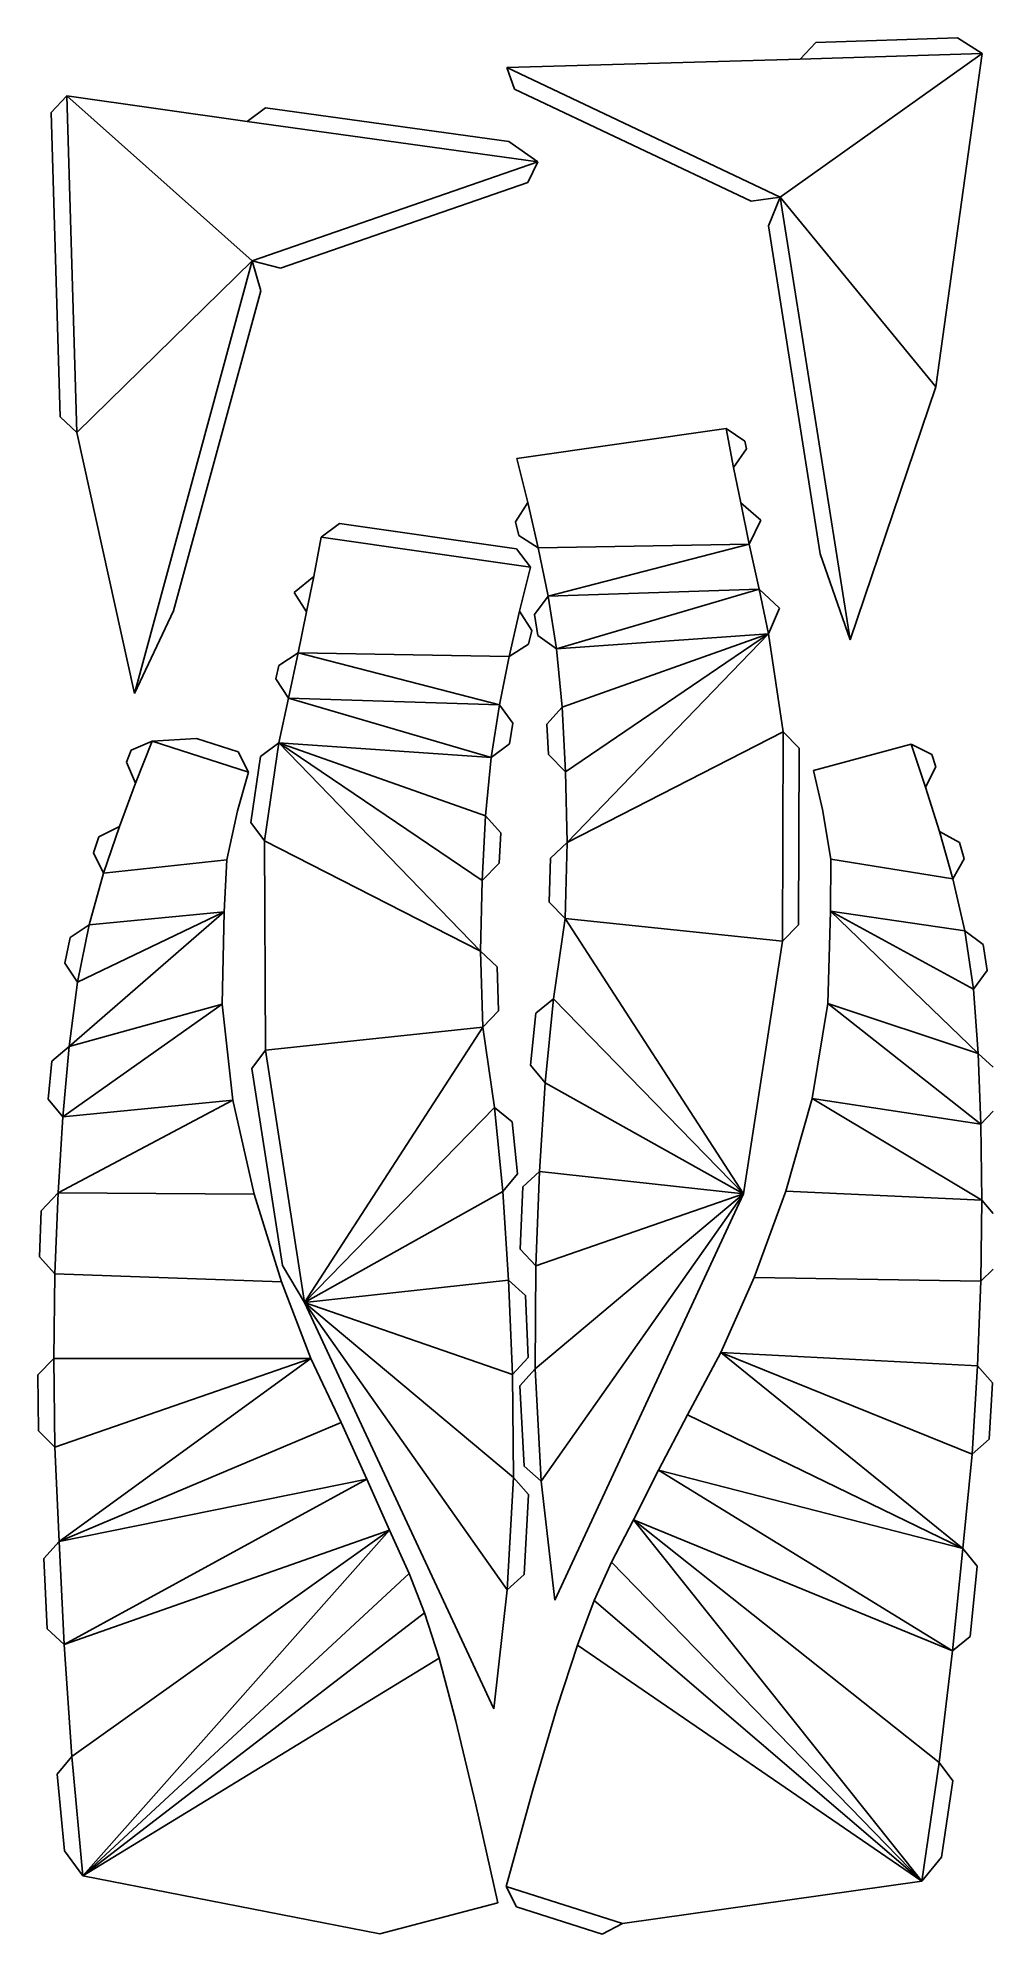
# Model space of a CAD drawing. Extents: x 3014 to 3309, y 8 to 593.
import ezdxf

# ---------------------------------------------------------------- set-up
doc = ezdxf.new("R2010")
doc.units = 0

msp = doc.modelspace()

# ---------------------------------------------------------------- linework, layer by layer
at = {"layer": 'CutLine', "color": 8, "linetype": 'CONTINUOUS'}
for p, q in [((3249.225613, 586.560798), (3254.064659, 591.71673)), ((3254.064659, 591.71673), (3297.767354, 593.102305)), ((3297.767354, 593.102305), (3305.444514, 588.343194)), ((3249.225613, 586.560798), (3158.63513, 583.924321)), ((3291.130526, 485.33367), (3305.444514, 588.343194)), ((3161.014214, 577.265496), (3158.63513, 583.924321)), ((3017.915486, 570.031856), (3022.768037, 575.175079)), ((3078.459384, 567.287386), (3022.768037, 575.175079)), ((3234.094931, 542.659431), (3161.014214, 577.265496)), ((3020.647773, 476.072285), (3017.915486, 570.031856)), ((3078.459384, 567.287386), (3084.100078, 571.55149)), ((3084.100078, 571.55149), (3159.196623, 561.114407)), ((3159.196623, 561.114407), (3168.225408, 554.811508)), ((3168.225408, 554.811508), (3165.136051, 548.451015)), ((3165.136051, 548.451015), (3088.724377, 522.000551)), ((3243.044489, 543.95378), (3234.094931, 542.659431)), ((3239.386152, 535.079786), (3243.044489, 543.95378)), ((3255.402986, 433.83383), (3239.386152, 535.079786)), ((3088.724377, 522.000551), (3079.968742, 524.260812)), ((3079.968742, 524.260812), (3082.639994, 515.041505)), ((3082.639994, 515.041505), (3055.703994, 416.138854)), ((3264.673587, 407.231466), (3291.130526, 485.33367)), ((3025.790996, 471.219733), (3020.647773, 476.072285)), ((3025.790996, 471.219733), (3043.594427, 390.702892)), ((3226.347252, 472.538938), (3161.72987, 463.182929)), ((3226.347252, 472.538938), (3232.175549, 468.53507)), ((3232.175549, 468.53507), (3232.599687, 466.249315)), ((3161.72987, 463.182929), (3165.071405, 449.615118)), ((3232.599687, 466.249315), (3228.59582, 460.421018)), ((3230.84194, 449.55033), (3228.59582, 460.421018)), ((3161.325737, 443.617621), (3165.071405, 449.615118)), ((3230.84194, 449.55033), (3237.065891, 444.204655)), ((3101.248054, 438.91981), (3106.907775, 443.158626)), ((3106.907775, 443.158626), (3161.637974, 435.302274)), ((3162.29579, 439.42042), (3161.325737, 443.617621)), ((3168.293287, 435.674752), (3162.29579, 439.42042)), ((3237.065891, 444.204655), (3233.500933, 436.815143)), ((3101.248054, 438.91981), (3099.014256, 426.799159)), ((3161.637974, 435.302274), (3165.87679, 429.642554)), ((3168.293287, 435.674752), (3171.351199, 420.758275)), ((3236.511646, 422.833138), (3233.500933, 436.815143)), ((3264.673587, 407.231466), (3255.402986, 433.83383)), ((3162.551792, 416.070681), (3165.87679, 429.642554)), ((3092.889356, 421.829309), (3092.901918, 421.890486)), ((3096.781384, 415.925742), (3092.889356, 421.829309)), ((3092.901918, 421.890486), (3099.014256, 426.799159)), ((3236.511646, 422.833138), (3242.870794, 417.006799)), ((3055.703994, 416.138854), (3043.594427, 390.702892)), ((3096.781384, 415.925742), (3094.137913, 403.187324)), ((3162.551792, 416.070681), (3166.304765, 410.077753)), ((3167.190223, 415.041083), (3171.351199, 420.758275)), ((3242.870794, 417.006799), (3239.451083, 409.089062)), ((3166.304765, 410.077753), (3165.339829, 405.879372)), ((3168.203168, 408.611357), (3167.190223, 415.041083)), ((3165.339829, 405.879372), (3159.3469, 402.126399)), ((3173.92036, 404.450382), (3168.203168, 408.611357)), ((3173.92036, 404.450382), (3175.6927, 386.411127)), ((3243.942554, 378.813412), (3239.451083, 409.089062)), ((3087.301553, 395.137462), (3088.202111, 399.344636)), ((3088.202111, 399.344636), (3094.137913, 403.187324)), ((3156.307169, 387.206206), (3159.3469, 402.126399)), ((3091.144241, 389.20166), (3087.301553, 395.137462)), ((3091.144241, 389.20166), (3088.221556, 375.454012)), ((3156.307169, 387.206206), (3160.475109, 381.494089)), ((3160.475109, 381.494089), (3159.47, 375.063134)), ((3170.959735, 381.157648), (3175.6927, 386.411127)), ((3171.447563, 371.798312), (3170.959735, 381.157648)), ((3042.625307, 373.137489), (3049.11422, 375.947117)), ((3049.11422, 375.947117), (3062.770653, 376.790433)), ((3062.770653, 376.790433), (3075.60415, 372.645202)), ((3082.546252, 371.22926), (3088.221556, 375.454012)), ((3159.47, 375.063134), (3153.757883, 370.895194)), ((3243.942554, 378.813412), (3248.925105, 373.796023)), ((3283.498074, 374.960167), (3253.330699, 366.911976)), ((3283.498074, 374.960167), (3289.833092, 371.818901)), ((3041.163441, 369.442959), (3042.625307, 373.137489)), ((3043.973069, 362.954046), (3041.163441, 369.442959)), ((3075.60415, 372.645202), (3078.825284, 366.350419)), ((3079.547927, 350.847377), (3082.546252, 371.22926)), ((3152.007528, 352.853793), (3153.757883, 370.895194)), ((3176.732003, 366.471344), (3171.447563, 371.798312)), ((3248.925105, 373.796023), (3248.73481, 319.17312)), ((3289.833092, 371.818901), (3291.102045, 368.05375)), ((3075.42219, 354.387709), (3078.825284, 366.350419)), ((3176.732003, 366.471344), (3177.223968, 344.654438)), ((3253.330699, 366.911976), (3256.110926, 354.78936)), ((3291.102045, 368.05375), (3287.960779, 361.718732)), ((3043.973069, 362.954046), (3038.950061, 349.556892)), ((3292.284613, 348.079861), (3287.960779, 361.718732)), ((3072.10628, 339.275415), (3075.42219, 354.387709)), ((3152.007528, 352.853793), (3156.746892, 347.606086)), ((3256.110926, 354.78936), (3258.641292, 339.525876)), ((3030.934404, 341.473919), (3032.610636, 346.42453)), ((3032.610636, 346.42453), (3038.950061, 349.556892)), ((3083.766983, 345.172911), (3079.547927, 350.847377)), ((3156.746892, 347.606086), (3156.27047, 338.246162)), ((3292.284613, 348.079861), (3298.453661, 344.624019)), ((3034.066766, 335.134495), (3030.934404, 341.473919)), ((3083.766983, 345.172911), (3084.070869, 280.55039)), ((3171.739328, 326.262121), (3172.094454, 339.787398)), ((3172.094454, 339.787398), (3177.223968, 344.654438)), ((3298.453661, 344.624019), (3299.87177, 339.593386)), ((3034.066766, 335.134495), (3029.610133, 319.238383)), ((3071.318017, 323.250784), (3072.10628, 339.275415)), ((3156.27047, 338.246162), (3150.992526, 332.912758)), ((3258.641292, 339.525876), (3258.600234, 323.481922)), ((3299.87177, 339.593386), (3296.415928, 333.424338)), ((3150.527148, 311.095269), (3150.992526, 332.912758)), ((3300.04498, 317.319124), (3296.415928, 333.424338)), ((3070.652716, 294.688425), (3071.318017, 323.250784)), ((3176.606368, 321.132607), (3171.739328, 326.262121)), ((3258.600234, 323.481922), (3257.788341, 294.923354)), ((3023.713248, 315.336236), (3029.610133, 319.238383)), ((3176.606368, 321.132607), (3173.017654, 296.405976)), ((3248.73481, 319.17312), (3243.717421, 314.190569)), ((3300.04498, 317.319124), (3305.732292, 313.1174)), ((3022.092301, 307.373435), (3023.713248, 315.336236)), ((3150.527148, 311.095269), (3155.66259, 306.234483)), ((3231.729055, 236.180051), (3243.717421, 314.190569)), ((3305.732292, 313.1174), (3306.939498, 305.08146)), ((3025.994447, 301.47655), (3022.092301, 307.373435)), ((3155.66259, 306.234483), (3156.034198, 292.70965)), ((3306.939498, 305.08146), (3302.737774, 299.394148)), ((3025.994447, 301.47655), (3023.48872, 281.667551)), ((3304.216282, 279.482113), (3302.737774, 299.394148)), ((3074.001108, 265.102763), (3070.652716, 294.688425)), ((3167.552848, 291.918673), (3173.017654, 296.405976)), ((3257.788341, 294.923354), (3252.915226, 265.550307)), ((3156.034198, 292.70965), (3151.173412, 287.574208)), ((3154.792257, 262.851969), (3151.173412, 287.574208)), ((3165.973691, 275.84102), (3167.552848, 291.918673)), ((3018.058826, 277.138064), (3023.48872, 281.667551)), ((3016.994322, 265.363634), (3018.058826, 277.138064)), ((3079.895301, 274.843847), (3084.070869, 280.55039)), ((3170.460994, 270.376214), (3165.973691, 275.84102)), ((3304.216282, 279.482113), (3308.8, 275.238017)), ((3089.323784, 213.985063), (3079.895301, 274.843847)), ((3170.460994, 270.376214), (3168.73661, 243.065202)), ((3021.523809, 259.93374), (3016.994322, 265.363634)), ((3080.62045, 236.094784), (3074.001108, 265.102763)), ((3252.915226, 265.550307), (3244.805393, 236.923237)), ((3021.523809, 259.93374), (3019.993576, 236.453613)), ((3154.792257, 262.851969), (3160.262527, 258.371328)), ((3160.262527, 258.371328), (3161.861276, 242.295612)), ((3308.8, 261.72025), (3305.055209, 257.675793)), ((3305.369776, 234.147958), (3305.055209, 257.675793)), ((3161.861276, 242.295612), (3157.380636, 236.825341)), ((3163.533906, 238.276479), (3168.73661, 243.065202)), ((3014.780485, 230.94348), (3019.993576, 236.453613)), ((3089.073115, 209.024467), (3080.62045, 236.094784)), ((3159.138301, 209.516451), (3157.380636, 236.825341)), ((3162.739491, 219.103355), (3163.533906, 238.276479)), ((3173.431135, 110.632604), (3231.729055, 236.180051)), ((3244.805393, 236.923237), (3234.96484, 210.325998)), ((3014.237936, 216.67229), (3014.780485, 230.94348)), ((3305.369776, 234.147958), (3308.8, 230.124648)), ((3019.044378, 211.485951), (3014.237936, 216.67229)), ((3167.528213, 213.900651), (3162.739491, 219.103355)), ((3019.044378, 211.485951), (3018.741079, 185.33269)), ((3096.154293, 202.55454), (3089.323784, 213.985063)), ((3167.528213, 213.900651), (3167.319976, 182.081468)), ((3308.8, 212.835342), (3305.027198, 209.164608)), ((3098.11022, 185.34401), (3089.073115, 209.024467)), ((3159.138301, 209.516451), (3164.346838, 204.734072)), ((3234.96484, 210.325998), (3224.715841, 187.144296)), ((3303.978306, 183.030629), (3305.027198, 209.164608)), ((3096.154293, 202.55454), (3154.605168, 77.078231)), ((3164.346838, 204.734072), (3165.164617, 185.561931)), ((3013.789306, 180.284923), (3018.741079, 185.33269)), ((3107.417075, 165.576666), (3098.11022, 185.34401)), ((3165.164617, 185.561931), (3160.382238, 180.353394)), ((3162.605815, 176.811108), (3167.319976, 182.081468)), ((3224.715841, 187.144296), (3214.399709, 167.884419)), ((3303.978306, 183.030629), (3308.662555, 177.733667)), ((3013.956002, 162.920328), (3013.789306, 180.284923)), ((3160.629252, 148.534489), (3160.382238, 180.353394)), ((3163.982283, 152.101665), (3162.605815, 176.811108)), ((3308.662555, 177.733667), (3307.598556, 160.400898)), ((3115.421569, 148.048658), (3107.417075, 165.576666)), ((3214.399709, 167.884419), (3205.499942, 150.793569)), ((3019.003769, 157.968555), (3013.956002, 162.920328)), ((3307.598556, 160.400898), (3302.301594, 155.716648)), ((3019.003769, 157.968555), (3020.392364, 128.812028)), ((3299.407838, 126.670867), (3302.301594, 155.716648)), ((3122.340837, 132.312796), (3115.421569, 148.048658)), ((3160.629252, 148.534489), (3165.349832, 143.269878)), ((3169.252642, 147.387504), (3163.982283, 152.101665)), ((3169.252642, 147.387504), (3173.431135, 110.632604)), ((3205.499942, 150.793569), (3197.776581, 135.436378)), ((3165.349832, 143.269878), (3164.003477, 118.558776)), ((3197.776581, 135.436378), (3190.972725, 122.396522)), ((3128.461606, 118.938698), (3122.340837, 132.312796)), ((3015.633264, 123.582212), (3020.392364, 128.812028)), ((3016.660361, 101.786535), (3015.633264, 123.582212)), ((3299.407838, 126.670867), (3303.890262, 121.202057)), ((3133.188533, 106.798853), (3128.461606, 118.938698)), ((3164.003477, 118.558776), (3158.738867, 113.838196)), ((3190.972725, 122.396522), (3185.624642, 110.517225)), ((3303.890262, 121.202057), (3301.737982, 99.488601)), ((3154.605168, 77.078231), (3158.738867, 113.838196)), ((3137.675157, 92.790178), (3133.188533, 106.798853)), ((3185.624642, 110.517225), (3180.419948, 96.759176)), ((3021.890177, 97.027435), (3016.660361, 101.786535)), ((3021.890177, 97.027435), (3024.222521, 62.358047)), ((3180.419948, 96.759176), (3174.193956, 77.615689)), ((3292.147985, 60.503683), (3296.269173, 95.006177)), ((3301.737982, 99.488601), (3296.269173, 95.006177)), ((3142.903355, 73.350476), (3137.675157, 92.790178)), ((3174.193956, 77.615689), (3166.697675, 52.057027)), ((3149.068562, 47.438516), (3142.903355, 73.350476)), ((3019.714516, 56.910306), (3024.222521, 62.358047)), ((3292.147985, 60.503683), (3296.368387, 54.830217)), ((3021.950928, 33.21733), (3019.714516, 56.910306)), ((3296.368387, 54.830217), (3292.910343, 31.284505)), ((3155.829246, 17.223025), (3149.068562, 47.438516)), ((3166.697675, 52.057027), (3158.384276, 22.231364)), ((3027.698761, 25.530092), (3021.950928, 33.21733)), ((3292.910343, 31.284505), (3286.772861, 23.904632)), ((3027.698761, 25.530092), (3119.369631, 7.668523)), ((3194.301311, 10.805141), (3286.772861, 23.904632)), ((3161.633192, 15.950875), (3158.384276, 22.231364)), ((3119.369631, 7.668523), (3155.829246, 17.223025)), ((3188.020822, 7.556225), (3161.633192, 15.950875)), ((3194.301311, 10.805141), (3188.020822, 7.556225))]:
    msp.add_line(p, q, dxfattribs=at)
at = {"layer": 'MountainLine', "color": 5, "linetype": 'CONTINUOUS'}
for p, q in [((3158.63513, 583.924321), (3243.044489, 543.95378)), ((3079.968742, 524.260812), (3168.225408, 554.811508)), ((3243.044489, 543.95378), (3264.673587, 407.231466)), ((3043.594427, 390.702892), (3079.968742, 524.260812)), ((3228.59582, 460.421018), (3226.347252, 472.538938)), ((3233.500933, 436.815143), (3230.84194, 449.55033)), ((3171.351199, 420.758275), (3233.500933, 436.815143)), ((3099.014256, 426.799159), (3096.781384, 415.925742)), ((3173.92036, 404.450382), (3236.511646, 422.833138)), ((3239.451083, 409.089062), (3236.511646, 422.833138)), ((3177.223968, 344.654438), (3239.451083, 409.089062)), ((3094.137913, 403.187324), (3091.144241, 389.20166)), ((3094.137913, 403.187324), (3156.307169, 387.206206)), ((3091.144241, 389.20166), (3153.757883, 370.895194)), ((3088.221556, 375.454012), (3083.766983, 345.172911)), ((3088.221556, 375.454012), (3150.527148, 311.095269)), ((3243.717421, 314.190569), (3243.942554, 378.813412)), ((3071.318017, 323.250784), (3023.48872, 281.667551)), ((3304.216282, 279.482113), (3258.600234, 323.481922)), ((3231.729055, 236.180051), (3176.606368, 321.132607)), ((3070.652716, 294.688425), (3021.523809, 259.93374)), ((3305.055209, 257.675793), (3257.788341, 294.923354)), ((3151.173412, 287.574208), (3096.154293, 202.55454)), ((3084.070869, 280.55039), (3096.154293, 202.55454)), ((3074.001108, 265.102763), (3019.993576, 236.453613)), ((3305.369776, 234.147958), (3252.915226, 265.550307)), ((3020.392364, 128.812028), (3098.11022, 185.34401)), ((3224.715841, 187.144296), (3299.407838, 126.670867)), ((3021.890177, 97.027435), (3115.421569, 148.048658)), ((3205.499942, 150.793569), (3296.269173, 95.006177)), ((3197.776581, 135.436378), (3286.772861, 23.904632)), ((3027.698761, 25.530092), (3122.340837, 132.312796))]:
    msp.add_line(p, q, dxfattribs=at)
at = {"layer": 'ValleyLine', "color": 1, "linetype": 'CONTINUOUS'}
for p, q in [((3243.044489, 543.95378), (3305.444514, 588.343194)), ((3305.444514, 588.343194), (3249.225613, 586.560798)), ((3022.768037, 575.175079), (3025.790996, 471.219733)), ((3079.968742, 524.260812), (3022.768037, 575.175079)), ((3168.225408, 554.811508), (3078.459384, 567.287386)), ((3291.130526, 485.33367), (3243.044489, 543.95378)), ((3025.790996, 471.219733), (3079.968742, 524.260812)), ((3165.071405, 449.615118), (3168.293287, 435.674752)), ((3165.87679, 429.642554), (3101.248054, 438.91981)), ((3168.293287, 435.674752), (3233.500933, 436.815143)), ((3236.511646, 422.833138), (3171.351199, 420.758275)), ((3159.3469, 402.126399), (3162.551792, 416.070681)), ((3171.351199, 420.758275), (3173.92036, 404.450382)), ((3239.451083, 409.089062), (3173.92036, 404.450382)), ((3175.6927, 386.411127), (3239.451083, 409.089062)), ((3239.451083, 409.089062), (3176.732003, 366.471344)), ((3159.3469, 402.126399), (3094.137913, 403.187324)), ((3156.307169, 387.206206), (3091.144241, 389.20166)), ((3153.757883, 370.895194), (3156.307169, 387.206206)), ((3175.6927, 386.411127), (3176.732003, 366.471344)), ((3049.11422, 375.947117), (3043.973069, 362.954046)), ((3078.825284, 366.350419), (3049.11422, 375.947117)), ((3088.221556, 375.454012), (3153.757883, 370.895194)), ((3150.992526, 332.912758), (3088.221556, 375.454012)), ((3152.007528, 352.853793), (3088.221556, 375.454012)), ((3243.942554, 378.813412), (3177.223968, 344.654438)), ((3287.960779, 361.718732), (3283.498074, 374.960167)), ((3150.992526, 332.912758), (3152.007528, 352.853793)), ((3038.950061, 349.556892), (3034.066766, 335.134495)), ((3296.415928, 333.424338), (3292.284613, 348.079861)), ((3150.527148, 311.095269), (3083.766983, 345.172911)), ((3177.223968, 344.654438), (3176.606368, 321.132607)), ((3034.066766, 335.134495), (3072.10628, 339.275415)), ((3258.641292, 339.525876), (3296.415928, 333.424338)), ((3025.994447, 301.47655), (3071.318017, 323.250784)), ((3071.318017, 323.250784), (3029.610133, 319.238383)), ((3300.04498, 317.319124), (3258.600234, 323.481922)), ((3258.600234, 323.481922), (3302.737774, 299.394148)), ((3029.610133, 319.238383), (3025.994447, 301.47655)), ((3176.606368, 321.132607), (3243.717421, 314.190569)), ((3302.737774, 299.394148), (3300.04498, 317.319124)), ((3151.173412, 287.574208), (3150.527148, 311.095269)), ((3023.48872, 281.667551), (3070.652716, 294.688425)), ((3173.017654, 296.405976), (3170.460994, 270.376214)), ((3231.729055, 236.180051), (3173.017654, 296.405976)), ((3257.788341, 294.923354), (3304.216282, 279.482113)), ((3084.070869, 280.55039), (3151.173412, 287.574208)), ((3023.48872, 281.667551), (3021.523809, 259.93374)), ((3305.055209, 257.675793), (3304.216282, 279.482113)), ((3231.729055, 236.180051), (3170.460994, 270.376214)), ((3021.523809, 259.93374), (3074.001108, 265.102763)), ((3252.915226, 265.550307), (3305.055209, 257.675793)), ((3154.792257, 262.851969), (3096.154293, 202.55454)), ((3157.380636, 236.825341), (3154.792257, 262.851969)), ((3168.73661, 243.065202), (3167.528213, 213.900651)), ((3168.73661, 243.065202), (3231.729055, 236.180051)), ((3019.993576, 236.453613), (3019.044378, 211.485951)), ((3019.993576, 236.453613), (3080.62045, 236.094784)), ((3157.380636, 236.825341), (3096.154293, 202.55454)), ((3167.319976, 182.081468), (3231.729055, 236.180051)), ((3167.528213, 213.900651), (3231.729055, 236.180051)), ((3231.729055, 236.180051), (3169.252642, 147.387504)), ((3244.805393, 236.923237), (3305.369776, 234.147958)), ((3305.027198, 209.164608), (3305.369776, 234.147958)), ((3019.044378, 211.485951), (3089.073115, 209.024467)), ((3096.154293, 202.55454), (3159.138301, 209.516451)), ((3160.382238, 180.353394), (3159.138301, 209.516451)), ((3234.96484, 210.325998), (3305.027198, 209.164608)), ((3096.154293, 202.55454), (3160.382238, 180.353394)), ((3096.154293, 202.55454), (3160.629252, 148.534489)), ((3158.738867, 113.838196), (3096.154293, 202.55454)), ((3018.741079, 185.33269), (3098.11022, 185.34401)), ((3018.741079, 185.33269), (3019.003769, 157.968555)), ((3098.11022, 185.34401), (3019.003769, 157.968555)), ((3167.319976, 182.081468), (3169.252642, 147.387504)), ((3224.715841, 187.144296), (3303.978306, 183.030629)), ((3302.301594, 155.716648), (3224.715841, 187.144296)), ((3302.301594, 155.716648), (3303.978306, 183.030629)), ((3107.417075, 165.576666), (3020.392364, 128.812028)), ((3299.407838, 126.670867), (3214.399709, 167.884419)), ((3115.421569, 148.048658), (3020.392364, 128.812028)), ((3158.738867, 113.838196), (3160.629252, 148.534489)), ((3299.407838, 126.670867), (3205.499942, 150.793569)), ((3197.776581, 135.436378), (3292.147985, 60.503683)), ((3296.269173, 95.006177), (3197.776581, 135.436378)), ((3122.340837, 132.312796), (3021.890177, 97.027435)), ((3024.222521, 62.358047), (3122.340837, 132.312796)), ((3020.392364, 128.812028), (3021.890177, 97.027435)), ((3296.269173, 95.006177), (3299.407838, 126.670867)), ((3027.698761, 25.530092), (3128.461606, 118.938698)), ((3190.972725, 122.396522), (3286.772861, 23.904632)), ((3133.188533, 106.798853), (3027.698761, 25.530092)), ((3286.772861, 23.904632), (3185.624642, 110.517225)), ((3180.419948, 96.759176), (3286.772861, 23.904632)), ((3027.698761, 25.530092), (3137.675157, 92.790178)), ((3024.222521, 62.358047), (3027.698761, 25.530092)), ((3286.772861, 23.904632), (3292.147985, 60.503683)), ((3158.384276, 22.231364), (3194.301311, 10.805141))]:
    msp.add_line(p, q, dxfattribs=at)

doc.saveas('drawing.dxf')
